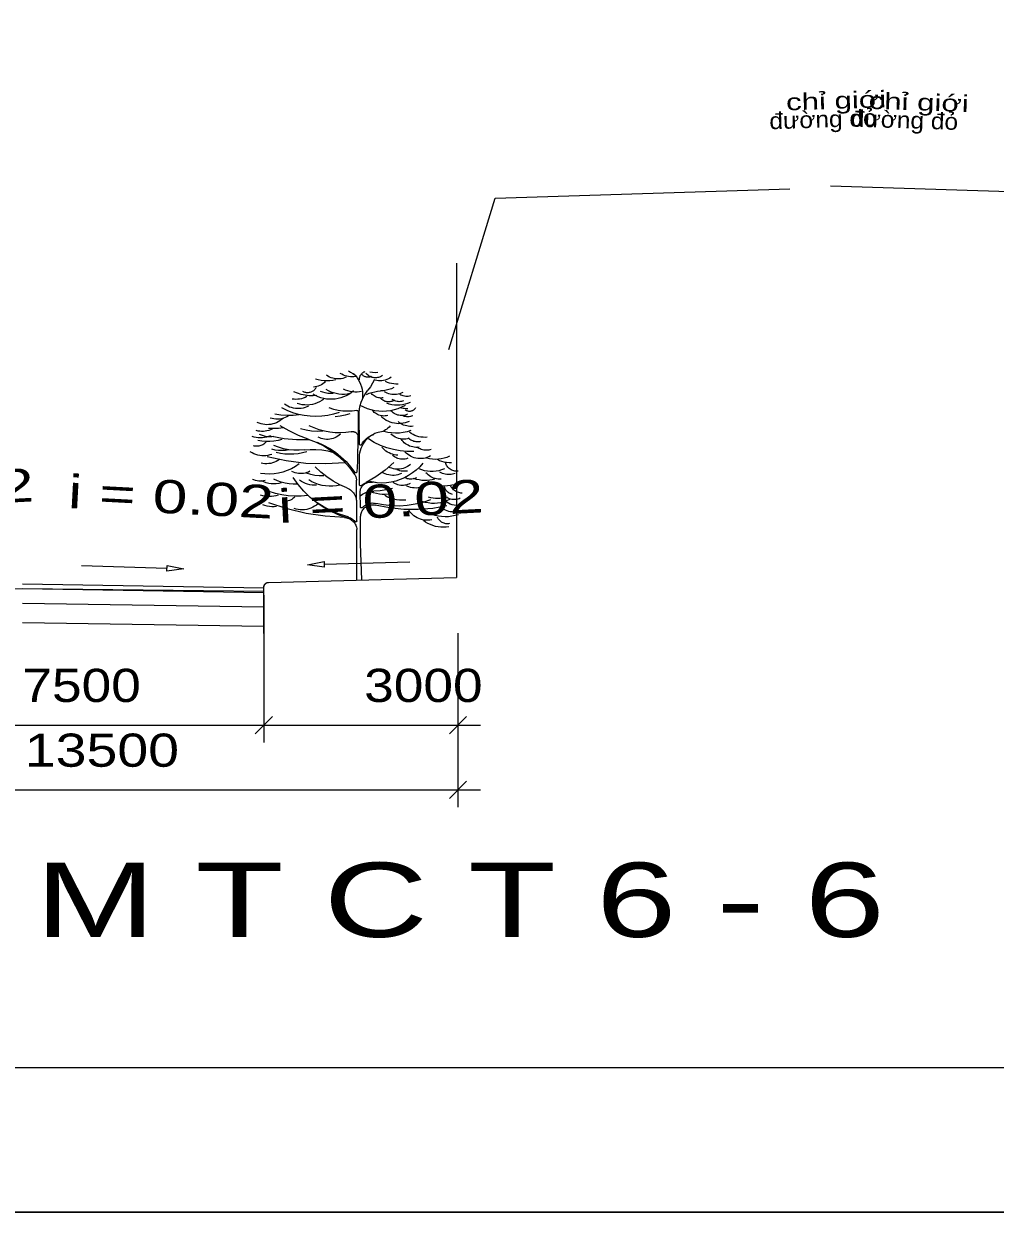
# Model space of a CAD drawing. Header units: metres. Extents: x 532950 to 537618, y 1849954 to 1853119.
# Drawn here: x 534782.8 to 535025, y 1849953.7 to 1850249.9 of the extents above; entities that cross this region are included whole.
import ezdxf

# ---------------------------------------------------------------- set-up
doc = ezdxf.new("R2010")
doc.units = ezdxf.units.M
doc.header["$LTSCALE"] = 3.1
for name, color, linetype, lineweight in [('1', 7, 'Continuous', 13), ('16', 7, 'Continuous', 13), ('2', 7, 'Continuous', 13), ('56', 7, 'Continuous', 13), ('57', 7, 'Continuous', 13), ('58', 7, 'Continuous', 13), ('59', 7, 'Continuous', 13)]:
    doc.layers.add(name, color=color, linetype=linetype, lineweight=lineweight)

msp = doc.modelspace()

# ---------------------------------------------------------------- linework, layer by layer
at = {"layer": '1'}
for p, q in [((534866.55, 1850145.16), (534866.45, 1850152.2)), ((534866.54, 1850135.03), (534866.54, 1850141.88)), ((534865.87, 1850126.06), (534865.77, 1850136.19)), ((534866.76, 1850129.52), (534866.68, 1850133.03))]:
    msp.add_line(p, q, dxfattribs=at)
for points in [[(534863.77, 1850163.48), (534864.32, 1850163.14), (534864.86, 1850162.79), (534865.39, 1850162.43)], [(534866.54, 1850161.19), (534866.53, 1850161.37), (534866.55, 1850161.55), (534866.57, 1850161.73), (534866.62, 1850161.91), (534866.68, 1850162.08), (534866.75, 1850162.25), (534866.84, 1850162.41), (534866.95, 1850162.56), (534867.06, 1850162.7), (534867.19, 1850162.83), (534867.33, 1850162.95), (534867.48, 1850163.06), (534867.63, 1850163.15), (534867.8, 1850163.23), (534867.97, 1850163.29)], [(534871.12, 1850163.01), (534870.45, 1850162.97), (534869.78, 1850163.01), (534869.12, 1850163.1)], [(534858.04, 1850160.71), (534857.72, 1850160.44), (534857.39, 1850160.19), (534857.04, 1850159.98), (534856.67, 1850159.79), (534856.28, 1850159.64), (534855.89, 1850159.51), (534855.48, 1850159.43), (534855.07, 1850159.37)], [(534860.62, 1850161.19), (534859.9, 1850161.04), (534859.17, 1850160.94), (534858.44, 1850160.91), (534857.7, 1850160.94), (534856.97, 1850161.02), (534856.26, 1850161.17), (534855.55, 1850161.38)], [(534863.19, 1850161.86), (534862.8, 1850161.7), (534862.39, 1850161.57), (534861.97, 1850161.48), (534861.55, 1850161.43), (534861.12, 1850161.42), (534860.69, 1850161.44), (534860.27, 1850161.5), (534859.86, 1850161.6), (534859.45, 1850161.73), (534859.06, 1850161.9), (534858.68, 1850162.1), (534858.32, 1850162.34)], [(534865.58, 1850162.05), (534865.14, 1850161.98), (534864.7, 1850161.95), (534864.26, 1850161.95), (534863.81, 1850162), (534863.38, 1850162.09), (534862.95, 1850162.21), (534862.54, 1850162.38), (534862.14, 1850162.58), (534861.76, 1850162.81)], [(534865.01, 1850162.81), (534865.47, 1850162.34), (534865.88, 1850161.83), (534866.25, 1850161.28), (534866.57, 1850160.71), (534866.83, 1850160.1), (534867.04, 1850159.48), (534867.19, 1850158.84), (534867.28, 1850158.19), (534867.32, 1850157.53), (534867.29, 1850156.87), (534867.21, 1850156.22)], [(534869.5, 1850162.05), (534869.34, 1850161.98), (534869.17, 1850161.92), (534869, 1850161.88), (534868.83, 1850161.86), (534868.65, 1850161.85), (534868.48, 1850161.86), (534868.3, 1850161.88), (534868.13, 1850161.92), (534867.96, 1850161.97), (534867.8, 1850162.04), (534867.65, 1850162.12), (534867.5, 1850162.22), (534867.36, 1850162.33), (534867.24, 1850162.45), (534867.12, 1850162.58), (534867.02, 1850162.72)], [(534872.27, 1850162.24), (534872.04, 1850162.1), (534871.8, 1850161.98), (534871.56, 1850161.88), (534871.3, 1850161.8), (534871.04, 1850161.74), (534870.77, 1850161.71), (534870.5, 1850161.7), (534870.24, 1850161.71), (534869.97, 1850161.75), (534869.71, 1850161.81), (534869.46, 1850161.89), (534869.21, 1850162), (534868.97, 1850162.12), (534868.75, 1850162.27), (534868.54, 1850162.43), (534868.34, 1850162.62), (534868.16, 1850162.81)], [(534870.26, 1850161.28), (534869.8, 1850160.35), (534869.26, 1850159.45), (534868.65, 1850158.61)], [(534874.47, 1850161.86), (534874.11, 1850161.63), (534873.74, 1850161.42), (534873.36, 1850161.26), (534872.96, 1850161.12), (534872.55, 1850161.03), (534872.13, 1850160.97), (534871.71, 1850160.94), (534871.29, 1850160.96), (534870.87, 1850161.01), (534870.45, 1850161.09)], [(534876.19, 1850160.14), (534875.64, 1850160.13), (534875.1, 1850160.16), (534874.56, 1850160.25), (534874.04, 1850160.39), (534873.53, 1850160.57), (534873.03, 1850160.81)], [(534855.93, 1850157.27), (534854.96, 1850157.2), (534853.98, 1850157.23), (534853, 1850157.35), (534852.04, 1850157.55), (534851.11, 1850157.85), (534850.2, 1850158.22)], [(534855.74, 1850159.28), (534855.64, 1850159.1), (534855.53, 1850158.93), (534855.4, 1850158.77), (534855.26, 1850158.62), (534855.1, 1850158.48), (534854.93, 1850158.36), (534854.76, 1850158.26), (534854.57, 1850158.17), (534854.38, 1850158.09), (534854.18, 1850158.04), (534853.98, 1850158), (534853.78, 1850157.98), (534853.57, 1850157.97), (534853.36, 1850157.99), (534853.16, 1850158.02), (534852.96, 1850158.07), (534852.77, 1850158.14), (534852.58, 1850158.22), (534852.4, 1850158.32)], [(534865.01, 1850158.42), (534864.45, 1850157.96), (534863.85, 1850157.56), (534863.22, 1850157.21), (534862.57, 1850156.92), (534861.89, 1850156.68), (534861.19, 1850156.51), (534860.48, 1850156.39), (534859.76, 1850156.34), (534859.04, 1850156.34), (534858.33, 1850156.41), (534857.62, 1850156.54), (534856.93, 1850156.73), (534856.25, 1850156.98), (534855.6, 1850157.29), (534854.98, 1850157.65)], [(534859.95, 1850157.75), (534859.3, 1850157.75), (534858.66, 1850157.81), (534858.02, 1850157.92), (534857.4, 1850158.09), (534856.79, 1850158.32)], [(534864.15, 1850157.75), (534863.47, 1850157.63), (534862.79, 1850157.57), (534862.11, 1850157.57), (534861.42, 1850157.63), (534860.75, 1850157.75), (534860.09, 1850157.93), (534859.44, 1850158.16), (534858.82, 1850158.46), (534858.23, 1850158.8)], [(534867.08, 1850158.29), (534866.51, 1850158.19), (534865.93, 1850158.14), (534865.35, 1850158.14), (534864.77, 1850158.18), (534864.2, 1850158.28), (534863.64, 1850158.42), (534863.09, 1850158.62), (534862.56, 1850158.85)], [(534866.45, 1850152.2), (534866.47, 1850153.07), (534866.57, 1850153.93), (534866.74, 1850154.77), (534866.99, 1850155.6), (534867.3, 1850156.4), (534867.69, 1850157.18), (534868.14, 1850157.91), (534868.65, 1850158.61)], [(534868.26, 1850157.56), (534868.93, 1850157.84), (534869.63, 1850158.07), (534870.34, 1850158.24), (534871.06, 1850158.36), (534871.79, 1850158.42)], [(534872.46, 1850156.7), (534872.17, 1850156.67), (534871.87, 1850156.66), (534871.57, 1850156.69), (534871.28, 1850156.74), (534870.99, 1850156.81), (534870.71, 1850156.91), (534870.44, 1850157.03), (534870.18, 1850157.18), (534869.94, 1850157.35), (534869.71, 1850157.54), (534869.5, 1850157.75)], [(534875.14, 1850159.28), (534874.5, 1850158.99), (534873.85, 1850158.76), (534873.17, 1850158.59), (534872.49, 1850158.47), (534871.79, 1850158.42)], [(534877.33, 1850158.03), (534876.97, 1850157.87), (534876.59, 1850157.73), (534876.21, 1850157.63), (534875.81, 1850157.56), (534875.41, 1850157.53), (534875.01, 1850157.53), (534874.62, 1850157.56), (534874.22, 1850157.63), (534873.84, 1850157.73), (534873.46, 1850157.86), (534873.1, 1850158.03), (534872.75, 1850158.22)], [(534879.34, 1850157.17), (534879.03, 1850157.11), (534878.71, 1850157.07), (534878.39, 1850157.06), (534878.07, 1850157.08), (534877.76, 1850157.12), (534877.45, 1850157.19), (534877.15, 1850157.29), (534876.85, 1850157.41), (534876.57, 1850157.56)], [(534861.46, 1850153.07), (534860.05, 1850152.64), (534858.61, 1850152.32), (534857.16, 1850152.13), (534855.69, 1850152.06), (534854.22, 1850152.11), (534852.76, 1850152.29), (534851.32, 1850152.59), (534849.91, 1850153), (534848.54, 1850153.53), (534847.22, 1850154.18)], [(534853.86, 1850154.65), (534853.42, 1850154.45), (534852.96, 1850154.28), (534852.49, 1850154.15), (534852.01, 1850154.07), (534851.52, 1850154.02), (534851.03, 1850154.02), (534850.55, 1850154.06), (534850.07, 1850154.14), (534849.59, 1850154.26), (534849.13, 1850154.42), (534848.69, 1850154.62), (534848.26, 1850154.86), (534847.85, 1850155.13)], [(534853.39, 1850157.03), (534852.97, 1850156.81), (534852.53, 1850156.64), (534852.08, 1850156.5), (534851.62, 1850156.4), (534851.16, 1850156.34), (534850.69, 1850156.32), (534850.22, 1850156.34), (534849.75, 1850156.4)], [(534857.66, 1850156.4), (534857.14, 1850156.03), (534856.58, 1850155.71), (534856.01, 1850155.45), (534855.41, 1850155.23), (534854.79, 1850155.07), (534854.16, 1850154.97), (534853.53, 1850154.92), (534852.89, 1850154.93), (534852.25, 1850154.99), (534851.63, 1850155.11), (534851.02, 1850155.29)], [(534865.91, 1850153.57), (534864.75, 1850153.41), (534863.58, 1850153.35), (534862.41, 1850153.4), (534861.25, 1850153.56), (534860.11, 1850153.82), (534859, 1850154.18)], [(534877.91, 1850154.78), (534877.04, 1850154.35), (534876.13, 1850153.98), (534875.2, 1850153.7), (534874.25, 1850153.5), (534873.29, 1850153.37), (534872.32, 1850153.33), (534871.35, 1850153.37), (534870.38, 1850153.5), (534869.43, 1850153.7), (534868.5, 1850153.98), (534867.6, 1850154.35), (534866.73, 1850154.78)], [(534875.23, 1850156.12), (534875.03, 1850156), (534874.81, 1850155.9), (534874.59, 1850155.82), (534874.36, 1850155.76), (534874.13, 1850155.72), (534873.89, 1850155.7), (534873.66, 1850155.7), (534873.42, 1850155.72), (534873.19, 1850155.76), (534872.96, 1850155.83), (534872.74, 1850155.91), (534872.53, 1850156.01), (534872.33, 1850156.13), (534872.13, 1850156.27), (534871.96, 1850156.43), (534871.79, 1850156.6)], [(534879.15, 1850155.55), (534878.53, 1850155.3), (534877.9, 1850155.1), (534877.25, 1850154.97), (534876.59, 1850154.88), (534875.92, 1850154.86), (534875.26, 1850154.9), (534874.6, 1850154.99), (534873.95, 1850155.15), (534873.32, 1850155.36)], [(534877.52, 1850155.93), (534877.26, 1850155.85), (534877, 1850155.8), (534876.73, 1850155.76), (534876.45, 1850155.75), (534876.18, 1850155.77), (534875.91, 1850155.8), (534875.64, 1850155.86), (534875.38, 1850155.94), (534875.13, 1850156.05), (534874.89, 1850156.17), (534874.66, 1850156.31)], [(534878.62, 1850153.99), (534878.32, 1850153.97), (534878.01, 1850153.98), (534877.71, 1850154.01), (534877.42, 1850154.07), (534877.13, 1850154.15), (534876.84, 1850154.25)], [(534880.48, 1850154.21), (534880.41, 1850154.08), (534880.32, 1850153.96), (534880.22, 1850153.85), (534880.11, 1850153.75), (534879.99, 1850153.65), (534879.87, 1850153.57), (534879.73, 1850153.5), (534879.6, 1850153.44), (534879.45, 1850153.39), (534879.31, 1850153.36), (534879.16, 1850153.34), (534879.01, 1850153.33), (534878.86, 1850153.34), (534878.71, 1850153.36), (534878.57, 1850153.39), (534878.42, 1850153.43), (534878.28, 1850153.49), (534878.15, 1850153.56), (534878.02, 1850153.64), (534877.91, 1850153.73)], [(534847.48, 1850151.59), (534847.11, 1850151.27), (534846.71, 1850150.98), (534846.29, 1850150.72), (534845.85, 1850150.5), (534845.39, 1850150.32), (534844.92, 1850150.19), (534844.43, 1850150.09), (534843.94, 1850150.03), (534843.45, 1850150.02), (534842.96, 1850150.05), (534842.47, 1850150.13), (534841.99, 1850150.24), (534841.53, 1850150.4), (534841.07, 1850150.59)], [(534848.86, 1850152.19), (534848.45, 1850151.96), (534848.01, 1850151.77), (534847.56, 1850151.61), (534847.1, 1850151.5), (534846.63, 1850151.42), (534846.15, 1850151.39), (534845.67, 1850151.4), (534845.2, 1850151.45), (534844.73, 1850151.54), (534844.27, 1850151.68)], [(534851.54, 1850152.5), (534850.02, 1850152.32), (534848.49, 1850152.29), (534846.97, 1850152.4), (534845.46, 1850152.66)], [(534864.14, 1850152.75), (534862.96, 1850152.38), (534861.74, 1850152.12), (534860.51, 1850151.96)], [(534865.91, 1850153.57), (534865.93, 1850153.57), (534865.95, 1850153.57), (534865.98, 1850153.57), (534866, 1850153.57), (534866.02, 1850153.57), (534866.04, 1850153.56), (534866.07, 1850153.55), (534866.09, 1850153.54), (534866.11, 1850153.53), (534866.12, 1850153.51), (534866.14, 1850153.5), (534866.16, 1850153.48), (534866.17, 1850153.46), (534866.18, 1850153.44), (534866.19, 1850153.42), (534866.2, 1850153.4), (534866.21, 1850153.38), (534866.21, 1850153.36), (534866.22, 1850153.33), (534866.22, 1850153.31)], [(534866.22, 1850153.31), (534866.18, 1850149.59), (534866.13, 1850145.87), (534866.06, 1850142.14)], [(534873.61, 1850152.3), (534873.29, 1850152.23), (534872.96, 1850152.19), (534872.64, 1850152.18), (534872.31, 1850152.19), (534871.99, 1850152.24), (534871.67, 1850152.31), (534871.36, 1850152.41), (534871.06, 1850152.54), (534870.77, 1850152.69), (534870.5, 1850152.87), (534870.24, 1850153.07), (534870, 1850153.3), (534869.79, 1850153.54)], [(534878.95, 1850150.83), (534878.44, 1850150.63), (534877.92, 1850150.47), (534877.39, 1850150.36), (534876.86, 1850150.29), (534876.32, 1850150.27), (534875.77, 1850150.3), (534875.24, 1850150.37), (534874.71, 1850150.49), (534874.19, 1850150.65), (534873.69, 1850150.86), (534873.21, 1850151.1), (534872.75, 1850151.39), (534872.32, 1850151.72), (534871.92, 1850152.08)], [(534878.55, 1850152.61), (534878.26, 1850152.49), (534877.96, 1850152.4), (534877.65, 1850152.33), (534877.33, 1850152.3), (534877.02, 1850152.29), (534876.7, 1850152.31), (534876.39, 1850152.35), (534876.08, 1850152.43), (534875.78, 1850152.53), (534875.49, 1850152.65), (534875.22, 1850152.8), (534874.95, 1850152.98), (534874.71, 1850153.18), (534874.48, 1850153.4)], [(534879.82, 1850152.2), (534879.54, 1850152.11), (534879.25, 1850152.04), (534878.96, 1850152), (534878.66, 1850151.98), (534878.37, 1850151.99), (534878.08, 1850152.03), (534877.79, 1850152.09), (534877.51, 1850152.18), (534877.24, 1850152.3)], [(534844.74, 1850148.94), (534844.33, 1850148.75), (534843.91, 1850148.59), (534843.48, 1850148.47), (534843.04, 1850148.39), (534842.59, 1850148.34), (534842.14, 1850148.33), (534841.7, 1850148.36), (534841.25, 1850148.42), (534840.82, 1850148.53)], [(534847.52, 1850149.25), (534846.31, 1850149.08), (534845.08, 1850149.03), (534843.86, 1850149.09)], [(534853.78, 1850146.43), (534851.37, 1850147.35), (534849.04, 1850148.45), (534846.79, 1850149.73)], [(534857.37, 1850148.37), (534855.98, 1850148.35), (534854.59, 1850148.44), (534853.21, 1850148.66), (534851.85, 1850148.99)], [(534864.49, 1850148.27), (534863.16, 1850148.05), (534861.81, 1850147.96), (534860.47, 1850147.97), (534859.12, 1850148.11), (534857.8, 1850148.36), (534856.5, 1850148.72), (534855.24, 1850149.19), (534854.02, 1850149.77)], [(534864.49, 1850148.27), (534864.62, 1850148.29), (534864.75, 1850148.3), (534864.88, 1850148.3), (534865.01, 1850148.28), (534865.14, 1850148.26), (534865.27, 1850148.22), (534865.39, 1850148.17), (534865.51, 1850148.11), (534865.62, 1850148.05), (534865.73, 1850147.97), (534865.83, 1850147.88), (534865.92, 1850147.79), (534866, 1850147.68), (534866.07, 1850147.57), (534866.14, 1850147.46), (534866.19, 1850147.34)], [(534874.15, 1850149.71), (534873.9, 1850149.42), (534873.63, 1850149.16), (534873.33, 1850148.91), (534873.02, 1850148.7), (534872.69, 1850148.51), (534872.34, 1850148.34), (534871.99, 1850148.21), (534871.62, 1850148.11), (534871.24, 1850148.04), (534870.86, 1850148)], [(534879.34, 1850148.53), (534878.41, 1850148.24), (534877.46, 1850148.04), (534876.49, 1850147.92), (534875.52, 1850147.89), (534874.55, 1850147.95), (534873.58, 1850148.1), (534872.64, 1850148.33)], [(534879.91, 1850149.62), (534879.51, 1850149.59), (534879.11, 1850149.59), (534878.71, 1850149.62), (534878.31, 1850149.69), (534877.92, 1850149.79), (534877.55, 1850149.92), (534877.18, 1850150.09), (534876.83, 1850150.29), (534876.5, 1850150.51), (534876.19, 1850150.77)], [(534844.32, 1850147.23), (534843.84, 1850147.05), (534843.35, 1850146.9), (534842.84, 1850146.79), (534842.33, 1850146.73), (534841.81, 1850146.71), (534841.3, 1850146.74), (534840.78, 1850146.81), (534840.28, 1850146.92), (534839.79, 1850147.08)], [(534843.24, 1850145.68), (534843.06, 1850145.49), (534842.87, 1850145.31), (534842.66, 1850145.15), (534842.44, 1850145.01), (534842.2, 1850144.89), (534841.96, 1850144.79), (534841.71, 1850144.72), (534841.45, 1850144.66), (534841.19, 1850144.63), (534840.92, 1850144.63), (534840.66, 1850144.65), (534840.4, 1850144.69), (534840.15, 1850144.76)], [(534847.21, 1850146.3), (534846.23, 1850146.05), (534845.22, 1850145.88), (534844.21, 1850145.79), (534843.19, 1850145.81), (534842.18, 1850145.91), (534841.18, 1850146.1)], [(534845.2, 1850147.08), (534844.68, 1850147.01), (534844.16, 1850146.99), (534843.64, 1850147.02), (534843.12, 1850147.09), (534842.61, 1850147.21), (534842.12, 1850147.38), (534841.64, 1850147.6)], [(534853.92, 1850146.25), (534850.82, 1850146.21), (534847.73, 1850146.47), (534844.69, 1850147.03)], [(534853.78, 1850146.43), (534855.75, 1850145.66), (534857.63, 1850144.71), (534859.42, 1850143.59), (534861.09, 1850142.31), (534862.64, 1850140.89), (534864.06, 1850139.32), (534865.32, 1850137.63)], [(534856, 1850145.65), (534857.59, 1850144.95), (534859.12, 1850144.1), (534860.57, 1850143.13), (534861.92, 1850142.03), (534863.18, 1850140.82), (534864.33, 1850139.51), (534865.36, 1850138.1)], [(534861.77, 1850147.69), (534861.45, 1850147.41), (534861.11, 1850147.15), (534860.74, 1850146.93), (534860.36, 1850146.74), (534859.96, 1850146.59), (534859.55, 1850146.47), (534859.13, 1850146.4), (534858.71, 1850146.35), (534858.28, 1850146.35), (534857.86, 1850146.39), (534857.43, 1850146.46), (534857.02, 1850146.57), (534856.62, 1850146.72), (534856.24, 1850146.9)], [(534866.54, 1850141.88), (534866.57, 1850142.46), (534866.65, 1850143.03), (534866.77, 1850143.6), (534866.95, 1850144.15), (534867.17, 1850144.68), (534867.44, 1850145.2), (534867.75, 1850145.68), (534868.11, 1850146.14), (534868.5, 1850146.57), (534868.93, 1850146.96), (534869.39, 1850147.31), (534869.89, 1850147.61), (534870.4, 1850147.88), (534870.94, 1850148.09)], [(534867.04, 1850145.03), (534867.31, 1850145.47), (534867.61, 1850145.87), (534867.95, 1850146.25), (534868.32, 1850146.6), (534868.73, 1850146.91), (534869.15, 1850147.18), (534869.61, 1850147.41), (534870.08, 1850147.61)], [(534880.07, 1850143.34), (534878.37, 1850143.34), (534876.67, 1850143.49), (534874.99, 1850143.8), (534873.35, 1850144.26), (534871.75, 1850144.86), (534870.22, 1850145.61), (534868.76, 1850146.49)], [(534878.95, 1850146.56), (534878.51, 1850146.47), (534878.07, 1850146.41), (534877.62, 1850146.4), (534877.17, 1850146.43), (534876.73, 1850146.49), (534876.29, 1850146.6), (534875.87, 1850146.74), (534875.46, 1850146.93), (534875.07, 1850147.14), (534874.7, 1850147.39), (534874.35, 1850147.68)], [(534881.39, 1850144.39), (534880.99, 1850144.36), (534880.59, 1850144.36), (534880.2, 1850144.4), (534879.8, 1850144.47), (534879.42, 1850144.57), (534879.05, 1850144.7), (534878.68, 1850144.87), (534878.34, 1850145.06), (534878.01, 1850145.28), (534877.7, 1850145.53), (534877.41, 1850145.81), (534877.15, 1850146.11), (534876.91, 1850146.43)], [(534881.78, 1850145.84), (534881.51, 1850145.78), (534881.23, 1850145.75), (534880.95, 1850145.75), (534880.67, 1850145.76), (534880.4, 1850145.8), (534880.12, 1850145.86), (534879.86, 1850145.95), (534879.6, 1850146.06), (534879.35, 1850146.19), (534879.12, 1850146.34), (534878.9, 1850146.5), (534878.69, 1850146.69)], [(534883.44, 1850146.9), (534882.92, 1850146.86), (534882.39, 1850146.87), (534881.87, 1850146.92), (534881.35, 1850147.02), (534880.85, 1850147.17), (534880.36, 1850147.36), (534879.89, 1850147.59), (534879.44, 1850147.86), (534879.01, 1850148.16)], [(534844.69, 1850142.62), (534844.2, 1850142.47), (534843.71, 1850142.36), (534843.2, 1850142.29), (534842.69, 1850142.26), (534842.18, 1850142.28), (534841.67, 1850142.34), (534841.17, 1850142.44), (534840.68, 1850142.59), (534840.21, 1850142.77), (534839.75, 1850142.99), (534839.31, 1850143.26)], [(534848.96, 1850143.73), (534848.11, 1850143.61), (534847.25, 1850143.56), (534846.39, 1850143.6), (534845.53, 1850143.7), (534844.69, 1850143.89)], [(534852.76, 1850143.73), (534851.47, 1850143.63), (534850.17, 1850143.65), (534848.89, 1850143.78), (534847.62, 1850144.02), (534846.37, 1850144.38), (534845.16, 1850144.84)], [(534853.39, 1850143.26), (534852.33, 1850142.97), (534851.25, 1850142.77), (534850.15, 1850142.66), (534849.05, 1850142.63), (534847.96, 1850142.7), (534846.87, 1850142.85), (534845.8, 1850143.1)], [(534852.76, 1850143.73), (534854.22, 1850143.85), (534855.69, 1850143.84), (534857.16, 1850143.71), (534858.61, 1850143.47), (534860.03, 1850143.1)], [(534867.04, 1850145.03), (534867.03, 1850145.01), (534867.02, 1850145), (534867, 1850144.98), (534866.98, 1850144.96), (534866.97, 1850144.95), (534866.95, 1850144.94), (534866.93, 1850144.93), (534866.91, 1850144.92), (534866.88, 1850144.91), (534866.86, 1850144.9), (534866.84, 1850144.9), (534866.82, 1850144.9), (534866.79, 1850144.9), (534866.77, 1850144.9), (534866.75, 1850144.91), (534866.73, 1850144.91), (534866.71, 1850144.92), (534866.69, 1850144.93), (534866.67, 1850144.94), (534866.65, 1850144.96), (534866.63, 1850144.97), (534866.61, 1850144.99), (534866.6, 1850145.01), (534866.59, 1850145.03), (534866.58, 1850145.05), (534866.57, 1850145.07), (534866.56, 1850145.09), (534866.56, 1850145.11), (534866.55, 1850145.13), (534866.55, 1850145.16)], [(534876.13, 1850142.42), (534875.67, 1850142.45), (534875.21, 1850142.52), (534874.76, 1850142.63), (534874.33, 1850142.78), (534873.9, 1850142.96), (534873.5, 1850143.18), (534873.12, 1850143.44), (534872.76, 1850143.73), (534872.42, 1850144.04), (534872.12, 1850144.39)], [(534878.56, 1850141.63), (534878.26, 1850141.53), (534877.96, 1850141.46), (534877.66, 1850141.41), (534877.35, 1850141.39), (534877.04, 1850141.4), (534876.74, 1850141.43), (534876.43, 1850141.49), (534876.13, 1850141.58), (534875.85, 1850141.69), (534875.57, 1850141.82), (534875.3, 1850141.97), (534875.05, 1850142.15), (534874.81, 1850142.35)], [(534884.21, 1850142.22), (534883.8, 1850142.01), (534883.36, 1850141.84), (534882.92, 1850141.71), (534882.46, 1850141.62), (534882, 1850141.57), (534881.53, 1850141.57), (534881.07, 1850141.6), (534880.61, 1850141.68), (534880.16, 1850141.79), (534879.72, 1850141.95), (534879.3, 1850142.14), (534878.9, 1850142.38), (534878.52, 1850142.64), (534878.16, 1850142.94), (534877.84, 1850143.27)], [(534884.41, 1850143.86), (534884.11, 1850143.77), (534883.81, 1850143.7), (534883.49, 1850143.66), (534883.18, 1850143.65), (534882.87, 1850143.66), (534882.56, 1850143.7), (534882.25, 1850143.76), (534881.95, 1850143.85), (534881.66, 1850143.97), (534881.38, 1850144.11), (534881.11, 1850144.27), (534880.86, 1850144.45)], [(534851.49, 1850140.25), (534850.56, 1850139.61), (534849.57, 1850139.05), (534848.53, 1850138.59), (534847.46, 1850138.22), (534846.36, 1850137.95), (534845.24, 1850137.78), (534844.1, 1850137.71), (534842.97, 1850137.74), (534841.84, 1850137.87)], [(534846.59, 1850141.36), (534846.19, 1850141.09), (534845.76, 1850140.85), (534845.32, 1850140.66), (534844.87, 1850140.5), (534844.4, 1850140.38), (534843.92, 1850140.3), (534843.44, 1850140.27), (534842.96, 1850140.27), (534842.48, 1850140.32), (534842, 1850140.41)], [(534862.96, 1850140.49), (534858.06, 1850140.22), (534853.16, 1850140.38), (534848.3, 1850140.97), (534843.5, 1850141.99)], [(534863.39, 1850134.28), (534861.66, 1850135.05), (534859.99, 1850135.97), (534858.41, 1850137.03), (534856.91, 1850138.2), (534855.52, 1850139.5)], [(534866.06, 1850142.14), (534866.02, 1850140.83), (534865.95, 1850139.53), (534865.84, 1850138.22)], [(534875.14, 1850140.57), (534872.97, 1850138.7), (534870.64, 1850137.03), (534868.17, 1850135.57)], [(534882.33, 1850140.41), (534881.55, 1850139.53), (534880.7, 1850138.72), (534879.78, 1850137.99), (534878.8, 1850137.35), (534877.77, 1850136.79), (534876.69, 1850136.33), (534875.57, 1850135.97), (534874.42, 1850135.7), (534873.26, 1850135.54), (534872.09, 1850135.48), (534870.92, 1850135.53), (534869.75, 1850135.68)], [(534879.22, 1850140.11), (534878.89, 1850139.86), (534878.55, 1850139.63), (534878.19, 1850139.43), (534877.82, 1850139.26), (534877.43, 1850139.12), (534877.03, 1850139.02), (534876.62, 1850138.95), (534876.21, 1850138.92), (534875.8, 1850138.93), (534875.39, 1850138.96), (534874.98, 1850139.04), (534874.59, 1850139.14), (534874.2, 1850139.28), (534873.82, 1850139.46)], [(534889.01, 1850142.15), (534888.34, 1850141.86), (534887.64, 1850141.64), (534886.92, 1850141.48), (534886.2, 1850141.39), (534885.46, 1850141.36), (534884.73, 1850141.41), (534884, 1850141.52), (534883.29, 1850141.69)], [(534889.47, 1850140.51), (534888.87, 1850140.51), (534888.27, 1850140.57), (534887.68, 1850140.67), (534887.1, 1850140.83), (534886.53, 1850141.04), (534885.99, 1850141.3)], [(534891.12, 1850138.4), (534890.86, 1850138.39), (534890.6, 1850138.4), (534890.34, 1850138.43), (534890.08, 1850138.48), (534889.84, 1850138.56), (534889.6, 1850138.66), (534889.36, 1850138.78), (534889.14, 1850138.91), (534888.94, 1850139.07), (534888.74, 1850139.24), (534888.57, 1850139.43), (534888.41, 1850139.64), (534888.26, 1850139.86), (534888.14, 1850140.09), (534888.04, 1850140.33), (534887.96, 1850140.57)], [(534843.05, 1850136.07), (534842.65, 1850135.99), (534842.24, 1850135.95), (534841.83, 1850135.94), (534841.43, 1850135.96), (534841.02, 1850136.02), (534840.62, 1850136.11), (534840.23, 1850136.23), (534839.85, 1850136.38)], [(534851, 1850135.21), (534849.99, 1850135.21), (534848.99, 1850135.29), (534848, 1850135.46), (534847.02, 1850135.71), (534846.07, 1850136.05), (534845.15, 1850136.46)], [(534854.2, 1850138.41), (534853.81, 1850138.22), (534853.41, 1850138.07), (534853, 1850137.95), (534852.58, 1850137.87), (534852.16, 1850137.82), (534851.73, 1850137.82), (534851.3, 1850137.85), (534850.88, 1850137.91), (534850.47, 1850138.02), (534850.06, 1850138.16), (534849.67, 1850138.33)], [(534863.7, 1850126.71), (534861.63, 1850127.39), (534859.63, 1850128.26), (534857.72, 1850129.3), (534855.91, 1850130.52), (534854.22, 1850131.89), (534852.66, 1850133.41), (534851.25, 1850135.07), (534849.99, 1850136.85)], [(534857.63, 1850137.24), (534856.53, 1850137.27), (534855.45, 1850137.39), (534854.38, 1850137.62), (534853.34, 1850137.94)], [(534865.32, 1850137.63), (534865.43, 1850137.45), (534865.53, 1850137.25), (534865.62, 1850137.05), (534865.68, 1850136.84), (534865.73, 1850136.63), (534865.76, 1850136.41), (534865.77, 1850136.19)], [(534865.84, 1850138.22), (534865.83, 1850138.2), (534865.83, 1850138.18), (534865.82, 1850138.15), (534865.81, 1850138.13), (534865.8, 1850138.11), (534865.79, 1850138.09), (534865.77, 1850138.08), (534865.76, 1850138.06), (534865.74, 1850138.04), (534865.72, 1850138.03), (534865.7, 1850138.02), (534865.68, 1850138.01), (534865.66, 1850138), (534865.64, 1850137.99), (534865.62, 1850137.99), (534865.59, 1850137.99), (534865.57, 1850137.98), (534865.55, 1850137.99), (534865.52, 1850137.99), (534865.5, 1850137.99), (534865.48, 1850138), (534865.46, 1850138.01), (534865.44, 1850138.02), (534865.42, 1850138.04), (534865.4, 1850138.05), (534865.39, 1850138.07), (534865.37, 1850138.08), (534865.36, 1850138.1)], [(534876.98, 1850137.81), (534876.55, 1850137.65), (534876.11, 1850137.53), (534875.66, 1850137.44), (534875.2, 1850137.39), (534874.74, 1850137.39), (534874.28, 1850137.42), (534873.83, 1850137.49), (534873.38, 1850137.59), (534872.94, 1850137.74), (534872.52, 1850137.92), (534872.12, 1850138.14)], [(534878.49, 1850138.47), (534878.11, 1850138.42), (534877.73, 1850138.41), (534877.34, 1850138.42), (534876.96, 1850138.47), (534876.59, 1850138.55), (534876.22, 1850138.66), (534875.86, 1850138.8)], [(534880.75, 1850136.77), (534880.48, 1850136.65), (534880.2, 1850136.56), (534879.91, 1850136.5), (534879.62, 1850136.46), (534879.33, 1850136.45), (534879.03, 1850136.46), (534878.74, 1850136.5), (534878.46, 1850136.56), (534878.18, 1850136.65), (534877.9, 1850136.77)], [(534885.34, 1850136.45), (534884.7, 1850136.27), (534884.04, 1850136.15), (534883.38, 1850136.09), (534882.71, 1850136.08), (534882.05, 1850136.13), (534881.39, 1850136.23), (534880.75, 1850136.39), (534880.12, 1850136.61)], [(534887.71, 1850138.98), (534887.03, 1850138.73), (534886.34, 1850138.54), (534885.63, 1850138.42), (534884.91, 1850138.35), (534884.19, 1850138.35), (534883.47, 1850138.42), (534882.76, 1850138.54), (534882.06, 1850138.73), (534881.38, 1850138.98)], [(534886.92, 1850136.45), (534886.53, 1850136.43), (534886.14, 1850136.45), (534885.76, 1850136.5), (534885.38, 1850136.59), (534885.01, 1850136.71), (534884.65, 1850136.86), (534884.31, 1850137.04), (534883.98, 1850137.25), (534883.67, 1850137.48), (534883.39, 1850137.75), (534883.12, 1850138.03)], [(534890.4, 1850137.87), (534890.06, 1850137.75), (534889.71, 1850137.66), (534889.36, 1850137.59), (534889, 1850137.56), (534888.64, 1850137.56), (534888.28, 1850137.59), (534887.93, 1850137.65), (534887.58, 1850137.74), (534887.24, 1850137.86), (534886.92, 1850138.01), (534886.6, 1850138.19)], [(534847.02, 1850135.52), (534846.41, 1850135.38), (534845.79, 1850135.3), (534845.16, 1850135.27), (534844.53, 1850135.3), (534843.9, 1850135.39), (534843.29, 1850135.54), (534842.69, 1850135.74), (534842.11, 1850135.99)], [(534855.83, 1850134.9), (534855.27, 1850134.9), (534854.72, 1850134.94), (534854.17, 1850135.03), (534853.62, 1850135.17), (534853.09, 1850135.35), (534852.58, 1850135.58), (534852.09, 1850135.84), (534851.62, 1850136.15)], [(534861.68, 1850134.98), (534860.8, 1850134.8), (534859.9, 1850134.7), (534859, 1850134.68), (534858.1, 1850134.74), (534857.21, 1850134.89), (534856.34, 1850135.11), (534855.49, 1850135.41), (534854.67, 1850135.78), (534853.88, 1850136.23)], [(534863.39, 1850134.28), (534863.71, 1850134.13), (534864.01, 1850133.96), (534864.3, 1850133.76), (534864.56, 1850133.54), (534864.81, 1850133.3), (534865.03, 1850133.03), (534865.23, 1850132.74), (534865.4, 1850132.44), (534865.54, 1850132.12), (534865.65, 1850131.79), (534865.74, 1850131.46), (534865.79, 1850131.11), (534865.81, 1850130.77)], [(534866.99, 1850134.84), (534866.97, 1850134.83), (534866.95, 1850134.81), (534866.93, 1850134.8), (534866.91, 1850134.79), (534866.89, 1850134.78), (534866.87, 1850134.78), (534866.85, 1850134.77), (534866.83, 1850134.77), (534866.8, 1850134.77), (534866.78, 1850134.77), (534866.76, 1850134.77), (534866.74, 1850134.78), (534866.71, 1850134.79), (534866.69, 1850134.79), (534866.67, 1850134.8), (534866.65, 1850134.82), (534866.64, 1850134.83), (534866.62, 1850134.85), (534866.6, 1850134.86), (534866.59, 1850134.88), (534866.58, 1850134.9), (534866.57, 1850134.92), (534866.56, 1850134.94), (534866.55, 1850134.96), (534866.55, 1850134.99), (534866.55, 1850135.01), (534866.54, 1850135.03)], [(534866.67, 1850132.17), (534866.96, 1850132.43), (534867.26, 1850132.66), (534867.59, 1850132.86), (534867.93, 1850133.04), (534868.28, 1850133.18), (534868.64, 1850133.3), (534869.01, 1850133.38), (534869.39, 1850133.43), (534869.77, 1850133.45), (534870.15, 1850133.44)], [(534866.68, 1850133.03), (534866.69, 1850133.27), (534866.71, 1850133.5), (534866.76, 1850133.72), (534866.82, 1850133.95), (534866.91, 1850134.16), (534867.01, 1850134.37), (534867.13, 1850134.57), (534867.27, 1850134.75), (534867.42, 1850134.92), (534867.59, 1850135.08), (534867.77, 1850135.23), (534867.97, 1850135.35), (534868.17, 1850135.46), (534868.38, 1850135.55), (534868.6, 1850135.62), (534868.83, 1850135.67), (534869.06, 1850135.71), (534869.29, 1850135.72), (534869.52, 1850135.71), (534869.75, 1850135.68)], [(534866.99, 1850134.84), (534867.22, 1850135.05), (534867.47, 1850135.23), (534867.74, 1850135.39), (534868.01, 1850135.53), (534868.3, 1850135.64), (534868.6, 1850135.73), (534868.91, 1850135.79), (534869.21, 1850135.82), (534869.52, 1850135.82), (534869.83, 1850135.8), (534870.14, 1850135.75), (534870.44, 1850135.68), (534870.73, 1850135.57)], [(534874.74, 1850134.07), (534873.23, 1850133.77), (534871.69, 1850133.56), (534870.15, 1850133.44)], [(534879.17, 1850135.34), (534878.86, 1850135.19), (534878.53, 1850135.07), (534878.2, 1850134.97), (534877.86, 1850134.91), (534877.51, 1850134.87), (534877.16, 1850134.87), (534876.81, 1850134.89), (534876.47, 1850134.95), (534876.13, 1850135.03), (534875.81, 1850135.15), (534875.49, 1850135.29), (534875.19, 1850135.46), (534874.9, 1850135.66)], [(534882.97, 1850134.71), (534882.53, 1850134.53), (534882.07, 1850134.4), (534881.61, 1850134.3), (534881.14, 1850134.24), (534880.67, 1850134.22), (534880.2, 1850134.24), (534879.73, 1850134.3), (534879.27, 1850134.4), (534878.82, 1850134.53), (534878.38, 1850134.71)], [(534889.92, 1850135.02), (534889.22, 1850134.86), (534888.5, 1850134.75), (534887.77, 1850134.71), (534887.04, 1850134.74), (534886.32, 1850134.83), (534885.61, 1850134.98), (534884.92, 1850135.2), (534884.24, 1850135.48), (534883.6, 1850135.82)], [(534889.77, 1850132.65), (534889.54, 1850132.7), (534889.33, 1850132.77), (534889.12, 1850132.86), (534888.92, 1850132.96), (534888.73, 1850133.09), (534888.55, 1850133.22), (534888.38, 1850133.38), (534888.23, 1850133.55), (534888.09, 1850133.73), (534887.97, 1850133.92), (534887.86, 1850134.12), (534887.78, 1850134.33), (534887.71, 1850134.55)], [(534892.14, 1850132.97), (534891.85, 1850132.98), (534891.56, 1850133.02), (534891.27, 1850133.09), (534891, 1850133.18), (534890.73, 1850133.3), (534890.47, 1850133.44), (534890.23, 1850133.61), (534890.01, 1850133.79), (534889.8, 1850133.99), (534889.61, 1850134.22), (534889.44, 1850134.46), (534889.29, 1850134.71)], [(534846.24, 1850132.48), (534845.71, 1850132.31), (534845.17, 1850132.19), (534844.62, 1850132.11), (534844.06, 1850132.09), (534843.51, 1850132.11), (534842.95, 1850132.19), (534842.41, 1850132.31), (534841.88, 1850132.48)], [(534862.77, 1850126.87), (534857.97, 1850127.19), (534853.22, 1850127.91), (534848.55, 1850129.03), (534843.98, 1850130.53)], [(534853.65, 1850132.4), (534852.04, 1850132.23), (534850.42, 1850132.18), (534848.8, 1850132.27), (534847.19, 1850132.5), (534845.61, 1850132.85), (534844.06, 1850133.34)], [(534850.45, 1850132.01), (534850.21, 1850131.79), (534849.94, 1850131.58), (534849.66, 1850131.4), (534849.37, 1850131.24), (534849.06, 1850131.11), (534848.74, 1850131), (534848.41, 1850130.92), (534848.08, 1850130.87), (534847.75, 1850130.84), (534847.41, 1850130.85)], [(534863.71, 1850127.02), (534861.56, 1850127.7), (534859.48, 1850128.56), (534857.49, 1850129.59), (534855.58, 1850130.79)], [(534867.22, 1850129.35), (534867.42, 1850129.55), (534867.63, 1850129.74), (534867.86, 1850129.91), (534868.1, 1850130.06), (534868.36, 1850130.19), (534868.62, 1850130.3), (534868.89, 1850130.38), (534869.17, 1850130.45), (534869.45, 1850130.48), (534869.74, 1850130.5), (534870.02, 1850130.49), (534870.3, 1850130.46), (534870.58, 1850130.4)], [(534874.42, 1850132.81), (534873.7, 1850132.69), (534872.96, 1850132.64), (534872.23, 1850132.65), (534871.49, 1850132.72), (534870.77, 1850132.85), (534870.06, 1850133.04), (534869.36, 1850133.28)], [(534884.22, 1850131.27), (534882.34, 1850130.64), (534880.41, 1850130.17), (534878.45, 1850129.87), (534876.48, 1850129.74), (534874.49, 1850129.79), (534872.52, 1850130.01), (534870.58, 1850130.4)], [(534878.06, 1850131.22), (534877.29, 1850131.19), (534876.52, 1850131.22), (534875.75, 1850131.31), (534874.99, 1850131.47), (534874.25, 1850131.7), (534873.53, 1850131.99), (534872.84, 1850132.33)], [(534888.95, 1850131.35), (534888.25, 1850131.02), (534887.52, 1850130.76), (534886.77, 1850130.57), (534886.01, 1850130.45), (534885.24, 1850130.39), (534884.46, 1850130.41), (534883.7, 1850130.5), (534882.94, 1850130.66), (534882.2, 1850130.88)], [(534888.41, 1850131.97), (534887.84, 1850131.8), (534887.26, 1850131.68), (534886.67, 1850131.61), (534886.08, 1850131.58), (534885.49, 1850131.61), (534884.9, 1850131.68), (534884.32, 1850131.8), (534883.75, 1850131.97)], [(534891.66, 1850129.87), (534891.16, 1850129.85), (534890.66, 1850129.88), (534890.16, 1850129.95), (534889.67, 1850130.07), (534889.19, 1850130.23), (534888.73, 1850130.43), (534888.29, 1850130.67), (534887.87, 1850130.95), (534887.48, 1850131.27)], [(534891.66, 1850131.66), (534891.38, 1850131.54), (534891.08, 1850131.45), (534890.78, 1850131.39), (534890.48, 1850131.35), (534890.17, 1850131.34), (534889.86, 1850131.35), (534889.56, 1850131.4), (534889.26, 1850131.46), (534888.96, 1850131.55), (534888.68, 1850131.67), (534888.41, 1850131.81)], [(534845.86, 1850129.6), (534845.27, 1850129.55), (534844.69, 1850129.55), (534844.11, 1850129.6), (534843.53, 1850129.71), (534842.97, 1850129.86), (534842.43, 1850130.07)], [(534856.22, 1850130.3), (534855.8, 1850129.97), (534855.36, 1850129.67), (534854.89, 1850129.42), (534854.4, 1850129.2), (534853.9, 1850129.04), (534853.38, 1850128.91), (534852.85, 1850128.83), (534852.32, 1850128.8), (534851.78, 1850128.81), (534851.25, 1850128.87), (534850.73, 1850128.98), (534850.22, 1850129.13)], [(534867.22, 1850129.35), (534867.21, 1850129.33), (534867.19, 1850129.32), (534867.17, 1850129.3), (534867.15, 1850129.29), (534867.13, 1850129.28), (534867.11, 1850129.27), (534867.08, 1850129.27), (534867.06, 1850129.26), (534867.04, 1850129.26), (534867.02, 1850129.26), (534866.99, 1850129.26), (534866.97, 1850129.27), (534866.95, 1850129.27), (534866.93, 1850129.28), (534866.9, 1850129.29), (534866.88, 1850129.3), (534866.86, 1850129.31), (534866.85, 1850129.33), (534866.83, 1850129.35), (534866.82, 1850129.36), (534866.8, 1850129.38), (534866.79, 1850129.4), (534866.78, 1850129.43), (534866.77, 1850129.45), (534866.77, 1850129.47), (534866.77, 1850129.49), (534866.76, 1850129.52)], [(534866.83, 1850127.11), (534866.84, 1850127.36), (534866.88, 1850127.61), (534866.93, 1850127.86), (534867.01, 1850128.1), (534867.1, 1850128.34), (534867.22, 1850128.56), (534867.35, 1850128.78), (534867.51, 1850128.98), (534867.68, 1850129.17), (534867.86, 1850129.34), (534868.06, 1850129.49), (534868.27, 1850129.63), (534868.5, 1850129.75), (534868.73, 1850129.85), (534868.97, 1850129.93), (534869.22, 1850129.99), (534869.47, 1850130.03), (534869.72, 1850130.04), (534869.97, 1850130.04), (534870.22, 1850130.01), (534870.47, 1850129.96)], [(534888.35, 1850129.8), (534884.8, 1850129.16), (534881.2, 1850128.86), (534877.6, 1850128.89), (534874.01, 1850129.26), (534870.47, 1850129.96)], [(534884.55, 1850126.32), (534884.09, 1850126.24), (534883.62, 1850126.2), (534883.15, 1850126.2), (534882.68, 1850126.25), (534882.22, 1850126.33), (534881.77, 1850126.45), (534881.33, 1850126.61), (534880.91, 1850126.81), (534880.5, 1850127.05), (534880.12, 1850127.32), (534879.76, 1850127.62), (534879.43, 1850127.95), (534879.12, 1850128.31), (534878.86, 1850128.69)], [(534891.19, 1850127.58), (534890.38, 1850127.34), (534889.56, 1850127.18), (534888.72, 1850127.08), (534887.87, 1850127.05), (534887.03, 1850127.1), (534886.2, 1850127.22), (534885.37, 1850127.41), (534884.57, 1850127.67), (534883.79, 1850128), (534883.05, 1850128.39), (534882.33, 1850128.85)], [(534891.67, 1850128.53), (534891.27, 1850128.41), (534890.86, 1850128.32), (534890.44, 1850128.26), (534890.03, 1850128.25), (534889.61, 1850128.26), (534889.19, 1850128.31), (534888.78, 1850128.4), (534888.38, 1850128.52), (534887.99, 1850128.67), (534887.62, 1850128.86), (534887.26, 1850129.08), (534886.92, 1850129.32)], [(534862.77, 1850126.87), (534863.05, 1850126.85), (534863.32, 1850126.81), (534863.59, 1850126.74), (534863.85, 1850126.65), (534864.11, 1850126.54), (534864.35, 1850126.41), (534864.58, 1850126.25), (534864.8, 1850126.08), (534865, 1850125.89), (534865.18, 1850125.68), (534865.35, 1850125.46), (534865.49, 1850125.22), (534865.62, 1850124.97), (534865.72, 1850124.72), (534865.8, 1850124.45), (534865.86, 1850124.18), (534865.89, 1850123.9)], [(534863.71, 1850127.02), (534863.99, 1850126.92), (534864.26, 1850126.8), (534864.51, 1850126.66), (534864.76, 1850126.5), (534864.99, 1850126.31), (534865.21, 1850126.11), (534865.4, 1850125.89)], [(534865.87, 1850126.06), (534865.87, 1850126.03), (534865.86, 1850126.01), (534865.86, 1850125.99), (534865.85, 1850125.97), (534865.84, 1850125.94), (534865.83, 1850125.92), (534865.82, 1850125.9), (534865.81, 1850125.89), (534865.79, 1850125.87), (534865.77, 1850125.85), (534865.76, 1850125.84), (534865.74, 1850125.83), (534865.72, 1850125.82), (534865.69, 1850125.81), (534865.67, 1850125.8), (534865.65, 1850125.8), (534865.63, 1850125.79), (534865.6, 1850125.79), (534865.58, 1850125.79), (534865.56, 1850125.8), (534865.54, 1850125.8), (534865.51, 1850125.81), (534865.49, 1850125.82), (534865.47, 1850125.83), (534865.45, 1850125.84), (534865.43, 1850125.85), (534865.42, 1850125.87), (534865.4, 1850125.89)], [(534867.15, 1850111.34), (534866.83, 1850120.3), (534866.83, 1850127.11)], [(534888.82, 1850124.57), (534888.15, 1850124.47), (534887.48, 1850124.43), (534886.81, 1850124.44), (534886.14, 1850124.52), (534885.48, 1850124.65), (534884.83, 1850124.85), (534884.21, 1850125.1), (534883.6, 1850125.4), (534883.03, 1850125.75), (534882.49, 1850126.16)], [(534888.98, 1850125.37), (534888.75, 1850125.33), (534888.52, 1850125.31), (534888.29, 1850125.32), (534888.06, 1850125.34), (534887.84, 1850125.38), (534887.62, 1850125.44), (534887.4, 1850125.52), (534887.19, 1850125.62), (534886.99, 1850125.74), (534886.81, 1850125.87), (534886.63, 1850126.02), (534886.47, 1850126.18), (534886.32, 1850126.35), (534886.19, 1850126.54), (534886.07, 1850126.74), (534885.97, 1850126.95)], [(534865.84, 1850111.42), (534865.91, 1850121.35), (534865.89, 1850123.9)]]:
    msp.add_lwpolyline(points, dxfattribs=at)
at = {"layer": '16'}
for p, q in [((534857.74, 1850115.21), (534879.08, 1850115.86)), ((534818.55, 1850114.21), (534797.21, 1850114.86)), ((534842.7, 1850097.96), (534842.7, 1850070.83)), ((534842.7, 1850097.96), (534842.7, 1850070.83)), ((534891.1, 1850098.03), (534891.1, 1850054.69)), ((534891.1, 1850097.96), (534891.1, 1850070.83)), ((534840.56, 1850072.98), (534844.85, 1850077.27)), ((534844.85, 1850077.27), (534840.56, 1850072.98)), ((534888.96, 1850072.98), (534893.25, 1850077.27)), ((534718, 1850075.13), (534847, 1850075.13)), ((534838.41, 1850075.13), (534896.7, 1850075.13)), ((534888.96, 1850056.83), (534893.25, 1850061.13)), ((534670.7, 1850058.98), (534896.7, 1850058.98))]:
    msp.add_line(p, q, dxfattribs=at)
for points in [[(534888.85, 1850168.72), (534900.33, 1850206.48), (534973.82, 1850208.83)], [(535068.92, 1850169.39), (535057.45, 1850207.16), (534983.96, 1850209.5)]]:
    msp.add_lwpolyline(points, dxfattribs=at)
for points in [[(534857.76, 1850114.52), (534853.55, 1850115.09), (534857.72, 1850115.91)], [(534818.57, 1850114.91), (534822.74, 1850114.09), (534818.53, 1850113.52)]]:
    msp.add_lwpolyline(points, close=True, dxfattribs=at)
at = {"layer": '2'}
msp.add_line((534890.7, 1850190.3), (534890.7, 1850111.96), dxfattribs=at)
at = {"layer": '56'}
for p, q in [((534782.5, 1850109.15), (534842.7, 1850108.17)), ((534842.7, 1850107.56), (534842.7, 1850097.96))]:
    msp.add_line(p, q, dxfattribs=at)
msp.add_lwpolyline([(534842.7, 1850107.56), (534842.7, 1850109.5), (534842.7, 1850109.57), (534842.71, 1850109.63), (534842.72, 1850109.7), (534842.73, 1850109.76), (534842.75, 1850109.82), (534842.76, 1850109.88), (534842.79, 1850109.94), (534842.81, 1850110), (534842.84, 1850110.06), (534842.87, 1850110.12), (534842.91, 1850110.17), (534842.94, 1850110.22), (534842.98, 1850110.28), (534843.03, 1850110.32), (534843.07, 1850110.37), (534843.12, 1850110.41), (534843.17, 1850110.45), (534843.22, 1850110.49), (534843.27, 1850110.53), (534843.33, 1850110.56), (534843.39, 1850110.59), (534843.45, 1850110.62), (534843.51, 1850110.64), (534843.57, 1850110.66), (534843.63, 1850110.68), (534843.69, 1850110.69), (534843.76, 1850110.7), (534843.82, 1850110.71), (534843.89, 1850110.71), (534890.7, 1850111.96)], dxfattribs=at)
at = {"layer": '57'}
for points in [[(534842.7, 1850097.96), (534842.7, 1850109.38), (534842.7, 1850109.41), (534842.7, 1850109.45), (534842.71, 1850109.49), (534842.71, 1850109.52), (534842.71, 1850109.56), (534842.72, 1850109.59), (534842.72, 1850109.63), (534842.73, 1850109.67), (534842.74, 1850109.7), (534842.75, 1850109.74), (534842.75, 1850109.77), (534842.76, 1850109.81), (534842.77, 1850109.84), (534842.79, 1850109.87), (534842.8, 1850109.91), (534842.81, 1850109.94), (534842.82, 1850109.98), (534842.84, 1850110.01), (534842.85, 1850110.04), (534842.87, 1850110.07), (534842.89, 1850110.11), (534842.9, 1850110.14), (534842.92, 1850110.17), (534842.94, 1850110.2), (534842.96, 1850110.23), (534842.98, 1850110.26), (534843, 1850110.29), (534843.03, 1850110.32), (534843.05, 1850110.35), (534843.07, 1850110.37), (534843.09, 1850110.4), (534843.11, 1850110.42), (534843.14, 1850110.44), (534843.16, 1850110.47), (534843.19, 1850110.49), (534843.21, 1850110.51), (534843.24, 1850110.53), (534843.27, 1850110.54), (534843.29, 1850110.56), (534843.32, 1850110.58), (534843.35, 1850110.6), (534843.38, 1850110.61), (534843.41, 1850110.62), (534843.44, 1850110.64), (534843.47, 1850110.65), (534843.5, 1850110.66), (534843.53, 1850110.67), (534843.56, 1850110.68), (534843.59, 1850110.69), (534843.63, 1850110.69), (534843.66, 1850110.7), (534843.69, 1850110.7), (534843.72, 1850110.71), (534843.76, 1850110.71), (534843.79, 1850110.71), (534843.82, 1850110.71), (534843.85, 1850110.71), (534843.89, 1850110.71), (534890.72, 1850111.96)], [(534722.3, 1850108.17), (534782.5, 1850109.15), (534842.7, 1850108.53)]]:
    msp.add_lwpolyline(points, dxfattribs=at)
at = {"layer": '58'}
for p, q in [((534782.5, 1850110.35), (534842.7, 1850109.38)), ((534782.5, 1850105.56), (534842.7, 1850104.6)), ((534782.5, 1850100.73), (534842.7, 1850099.78))]:
    msp.add_line(p, q, dxfattribs=at)
at = {"layer": '59'}
for points in [[(537432.41, 1849953.71), (537432.41, 1852676.21), (533348.66, 1852676.21), (533348.66, 1849953.71)], [(533348.66, 1852676.21), (537432.41, 1852676.21), (537432.41, 1849953.71), (533348.66, 1849953.71)], [(533348.66, 1852676.21), (537432.41, 1852676.21), (537432.41, 1849953.71), (533348.66, 1849953.71)], [(533384.63, 1852640.25), (537396.45, 1852640.25), (537396.45, 1849989.67), (533384.63, 1849989.67)], [(533384.63, 1852640.25), (537396.45, 1852640.25), (537396.45, 1849989.67), (533384.63, 1849989.67)]]:
    msp.add_lwpolyline(points, close=True, dxfattribs=at)

# ---------------------------------------------------------------- texts
at = {"layer": '16'}
for s, height, rotation, width, p in [('  chỉ giới', 4.148, 1.829, 1.4, (534968.65, 1850228.21)), ('  chỉ giới', 4.148, 358.171, 1.4, (534989.13, 1850228.89)), ('đường đỏ', 4.148, 1.829, 1.1, (534968.79, 1850223.65)), ('đường đỏ', 4.148, 358.171, 1.1, (534988.98, 1850224.33)), ('i = 0.02', 8.272, 3, 1.4, (534734.38, 1850128.24)), ('i = 0.02', 8.272, 357, 1.4, (534793.75, 1850129.26)), ('i = 0.02', 8.272, 3, 1.4, (534846.48, 1850125.5))]:
    msp.add_text(s, height=height, rotation=rotation, dxfattribs=dict(at, width=width)).set_placement(p)
for s, height, width, p in [('7500', 8.272, 1.2, (534782.5, 1850080.9)), ('3000', 8.272, 1.2, (534867.71, 1850080.9)), ('13500', 8.272, 1.25, (534783.1, 1850064.75)), ('M T C T 6 - 6', 18.55, 1.45, (534785.7, 1850022.31))]:
    msp.add_text(s, height=height, dxfattribs=dict(at, width=width)).set_placement(p)

doc.saveas('drawing.dxf')
